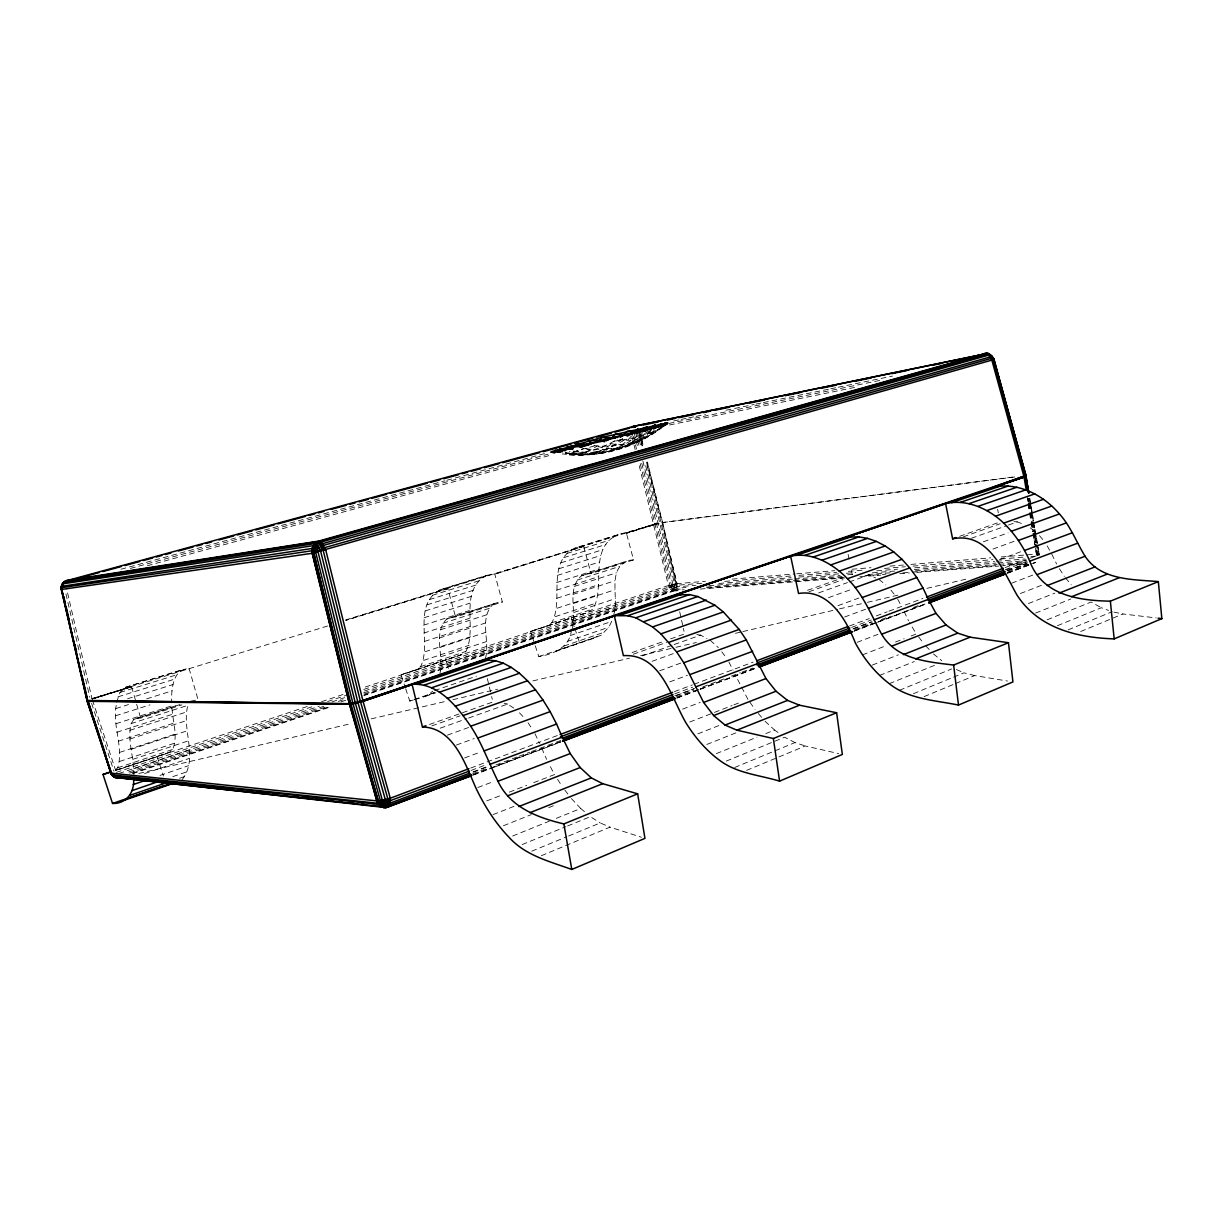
<?xml version="1.0" encoding="UTF-8"?>
<svg xmlns="http://www.w3.org/2000/svg" width="1223" height="1223" viewBox="0 0 1223 1223"><rect width="100%" height="100%" fill="white"/><g stroke="black" fill="none" stroke-linecap="round" stroke-linejoin="round"><path stroke-width="0.75" stroke-dasharray="5 3.75" d="M439.928 673.521C444.301 655.681 432.514 633.759 446.747 619.006L498.311 602.327L502.363 602.006L494.704 573.923L486.647 575.36L439.913 589.838C411.845 605.828 432.132 643.176 420.62 666.596L416.141 669.822L401.037 674.729L405.103 687.005M182.105 779.693C199.059 758.107 181.157 729.367 187.899 705.335L131.167 723.588C126.688 741.413 135.034 759.208 133.781 777.201M485.562 658.066C490.194 640.424 478.621 618.41 493.266 604.086L498.311 602.327M534.65 643.986L530.476 631.404L546.849 626.069L551.772 622.767C564.277 600.111 545.779 562.091 575.269 547.889L617.798 534.696L662.637 522.695L676.976 583.646L676.518 588.263L673.598 591.091L364.378 695.444M115.925 723.741L171.816 705.839C172.244 720.301 178.466 735.359 172.688 749.424L169.202 752.466L114.488 770.78L117.714 767.799C123.875 747.314 112.256 726.294 116.216 705.396M546.849 626.069L588.034 612.28L593.079 608.978C605.859 586.536 587.973 548.393 617.798 534.696M572.181 628.729C577.256 611.454 566.127 589.318 581.475 575.788L629.234 560.333L633.545 559.889L626.375 533.045L656.873 523.368L662.637 522.695M613.793 614.634C619.342 597.13 606.302 568.022 629.234 560.333M190.757 701.115L198.05 699.709L189.229 668.996C172.718 667.727 171.098 690.521 171.74 702.69M363.537 695.214L673.797 590.357L675.845 588.095L676.976 583.646L647.227 462.065M416.141 669.822L461.224 654.733L465.856 651.477C477.734 628.332 458.029 590.709 486.647 575.36M1037.807 554.799L1036.309 544.755L1037.93 554.906L1036.462 554.065L998.427 557.199M701.88 583.233L677.145 585.236L676.029 584.472L662.576 522.481L1015.732 476.71M364.469 690.995L669.684 588.446L674.958 585.435L644.888 462.493M116.613 702.216L119.961 692.478L125.403 687.341L182.67 669.577M535.246 645.775L538.823 656.552C552.872 654.412 568.527 647.777 571.172 632.153M364.423 693.961L671.565 590.464L675.065 587.82L676.976 583.646L705.503 581.292M555.334 651.599L601.074 635.303L608.809 627.231L611.683 621.437L570.178 635.578M131.167 723.588L133.796 719.384L178.65 704.845M363.521 692.937L670.571 589.593L674.347 587.193L676.976 583.646L668.431 585.557L363.17 687.754M363.735 689.436L668.95 587.071L675.86 583.83L646.279 462.218M642.885 461.01L673.185 585.389L675.845 588.095L676.992 586.811L696.009 585.282M631.251 436.168C614.573 456.5 586.046 456.255 562.244 453.916M642.564 432.713C632.52 445.034 617.263 451.165 601.838 453.213C590.801 456.271 580.222 449.59 569.398 451.684M650.957 430.741C631.282 452.067 599.423 454.834 572.242 450.997M414.826 699.541L424.993 696.544L432.866 691.163M641.754 463.242L671.534 585.343L674.928 589.364L683.367 588.936M674.958 585.435L676.976 583.646L668.95 587.071L668.431 585.557L638.834 464.098M660.863 427.27C642.442 442.13 619.465 450.614 596.105 453.84M654.427 430.083C645.637 439.821 631.817 441.809 619.495 439.286M622.599 438.583C607.036 452.403 586.566 457.891 565.959 454.421M650.33 430.572C635.838 444.087 615.49 453.916 595.8 445.569L576.568 450.859M648.664 430.909L629.707 443.918L611.714 451.042M585.19 448.658C609.666 451.929 636.663 447.159 655.681 430.603M659.258 429.304L651.11 434.761M673.124 588.217L674.041 588.92M662.912 426.858C648.144 438.461 629.417 448.505 610.094 443.338C595.998 450.156 580.298 454.375 564.552 453.504M638.054 435.694C623.317 446.334 604.544 456.638 586.245 448.719M673.705 586.367L676.518 588.263L686.027 587.514M1034.108 562.718L1032.823 563.467L1035.575 562.259M649.612 435.526C633.545 443.857 615.169 447.129 597.176 445.921C588.034 452.342 576.446 456.393 565.271 453.626L572.211 452.724L583.57 448.474M661.505 427.729L650.728 433.171L639.919 435.48M1034.306 563.1L1035.545 562.351M624.403 440.051C606.96 449.942 585.404 458.701 565.316 452.464C582.393 456.546 601.38 454.849 613.931 441.213L637.871 437.589L654.03 431.367M610.094 443.338L617.875 439.026M640.21 463.67L670.021 585.863L673.827 590.342L684.269 589.746M662.606 522.557L1015.763 476.832M655.345 523.811L626.375 533.045M671.84 589.043L673.827 590.342L675.753 589.517L674.928 589.364L675.845 588.095M618.028 440.983L622.828 438.981M674.423 584.334L671.351 584.793L672.405 587.178M541.346 855.703L610.032 827.145L641.464 837.251M746.596 770.383L805.33 745.969L838.642 753.597M924.068 696.621L953.741 684.299M955.484 683.565L974.685 675.585L1007.477 681.028M1080.719 631.511L1122.959 613.961L1156.301 617.951M531.776 851.177L566.876 836.7M568.634 835.982L600.218 822.941L610.032 827.145M734.656 767.478L794.965 742.59L805.33 745.969M913.443 693.701L951.784 677.878M953.527 677.16L963.984 672.849L974.685 675.585M1068.122 629.876L1112.074 611.729M522.145 844.558L565.882 826.672M567.64 825.953L590.388 816.658L600.218 822.941M726.279 761.088L784.646 737.224L794.965 742.59M899.455 690.292L951.662 668.935M1057.436 625.687L1101.373 607.724L1108.512 610.399M512.651 836.012L549.295 821.183M556.282 818.355L580.711 808.479L584.854 811.98M716.326 753.613L756.945 737.194M765.766 733.617L774.587 730.039L780.335 734.152M889.259 683.672L936.207 664.67M1047.133 619.801L1091.054 602.037L1101.373 607.724M503.463 825.724L531.332 814.594M548.745 807.623L553.973 805.544M706.818 744.471L736.796 732.485M879.566 675.432L914.33 661.536M1035.636 613.059L1070.767 599.025M493.022 814.625L515.647 805.712M697.905 733.846L720.821 724.811M872.32 665.083L898.385 654.809M1028.421 603.535L1054.792 593.14M486.723 800.912L502.378 794.828M509.334 792.122L526.716 785.365M533.671 782.659L554.539 774.556L548.913 763.947M689.787 721.998L712.703 713.101M714.461 712.413L732.088 705.564M733.846 704.876L739.135 702.828M862.475 654.886L886.813 645.423M895.496 642.044L904.194 638.666M911.15 635.975L916.363 633.942L909.316 622.354M1020.379 593.522L1043.25 584.64M477.78 787.536L493.832 781.39M682.602 709.141L700.229 702.384M857.124 642.335L877.992 634.34M1011.666 583.188L1032.793 575.1M473.821 774.419L561.204 741.428M677.114 697.645L698.516 689.558M700.305 688.885L755.585 668.003M855.458 630.288L925.016 604.009M1007.049 573.021L1032.013 563.604M473.714 774.679L561.25 741.612M677.359 697.752L698.792 689.65M700.58 688.977L755.952 668.064M854.189 630.946L875.637 622.843M877.411 622.171L925.643 603.963M1007.813 572.914L1029.246 564.812M473.102 775.153L492.762 767.723M494.551 767.05L560.684 742.055M676.854 698.165L698.302 690.062M700.091 689.39L757.282 667.773M853.792 631.313L927.065 603.612M1007.492 573.235L1028.94 565.118M471.13 770.414L487.213 764.375M674.79 693.854L692.646 687.127M851.651 627.368L871.296 619.969M1005.275 569.597L1026.708 561.54M472.98 771.912L487.258 766.531M674.744 695.902L694.389 688.503M853.287 628.637L871.143 621.911M1006.85 570.805L1026.479 563.406L1003.686 565.057M473.255 772.11L487.534 766.729M676.472 695.535L694.114 688.885M852.92 629.05L872.075 621.819M1007.676 570.728L1027.06 563.421M472.674 773.731L488.741 767.677M495.865 764.986L517.283 756.899M519.072 756.227L529.773 752.191M531.562 751.518L561.892 740.068M676.105 696.988L693.945 690.246M702.873 686.883L724.291 678.811M731.415 676.105L740.343 672.742M742.132 672.069L752.833 668.033M854.556 629.662L872.396 622.92M881.324 619.557L890.237 616.193M913.443 607.434L918.794 605.416M1008.012 571.753L1027.641 564.353M470.717 768.044L558.299 735.191M674.454 691.622L692.325 684.926M694.114 684.253L753.093 662.132M849.603 625.931L869.263 618.563M876.402 615.872L887.134 611.852M888.922 611.179L922.876 598.444M1005.092 567.61L1037.257 555.548L1035.361 544.327M464.618 757.924L480.67 751.962M669.745 681.868L687.402 675.31M844.604 617.019L865.532 609.268M999.512 559.584L1020.701 551.741M456.393 745.052L474.234 738.539M659.625 670.816L680.829 663.065M838 605.66L858.913 598.016M992.969 549.051L1015.931 540.658M447.45 735.13L468.806 727.41M652.088 661.307L675.004 653.036M828.475 597.665L852.874 588.859M983.384 541.789L1008.104 532.861M440.219 728.174L466.834 718.665M468.608 718.023L507.637 704.081L513.782 708.071M642.488 655.864L672.39 645.178M674.163 644.552L700.55 635.119L707.032 638.574M818.646 592.895L847.401 582.622M849.205 581.98L868.987 574.902L875.668 577.929M971.459 538.273L1006.743 525.661M1008.501 525.034L1017.322 521.869L1024.125 524.529M431.795 725.881L460.062 715.822M633.315 654.213L666.627 642.365M808.969 591.733L843.044 579.61M963.235 536.866L1000.231 523.719M429.487 724.459L492.9 701.956L491.615 696.56M632.123 652.547L663.615 641.372M670.617 638.88L684.605 633.911L683.382 628.377M807.501 590.312L843.304 577.592M959.658 536.301L998.35 522.573M179.582 778.271L184.902 776.437M434.608 690.567L476.343 676.212M563.956 646.08L605.247 631.878M405.684 688.748L409.751 701.039L434.669 692.447M538.823 656.552L596.396 637.443M429.197 694.542L434.608 692.677M559.905 649.489L601.074 635.303M424.993 696.544L435.785 692.814M172.84 776.62L187.088 771.728M567.411 641.402L608.809 627.231M160.014 775.413L188.617 765.659M144.559 773.563L189.412 758.367M128.705 771.958L323.774 706.313M338.236 701.436L345.452 699.006M129.562 773.104L328.299 706.13M340.942 701.88L346.354 700.045M132.191 773.242L331.005 706.191M132.925 773.548L331.83 706.42M115.604 770.245L169.202 752.466M401.037 674.729L461.224 654.733M530.476 631.404L588.034 612.28M307.172 706.497L115.696 770.597L92.153 699.128M321.618 701.666L343.296 694.404M116.307 772.416L313.164 706.39M327.611 701.543L345.681 695.49M118.86 773.517L319.325 706.16M331.968 701.91L344.611 697.66M133.659 768.747L189.473 749.989M440.754 665.541L486.525 650.162M573.358 620.978L615.077 606.96M132.787 759.361L188.77 740.71M440.769 656.782L486.632 641.509M573.694 612.509L615.505 598.582M117.714 767.799L172.688 749.424M420.62 666.596L465.856 651.477M551.772 622.767L593.079 608.978M119.533 761.47L174.751 743.125M423.678 660.389L469.082 645.301M555.288 616.652L596.717 602.893M119.732 752.359L175.179 734.09M425.023 651.752L470.565 636.74M557.046 608.244L598.613 594.546M131.197 749.286L187.333 730.773M439.944 647.471L485.913 632.306M573.159 603.535L615.047 589.715M118.295 741.23L173.911 723.099M424.519 641.418L470.182 626.528M556.878 598.276L598.551 584.686M129.837 739.089L186.141 720.714M439.424 638.024L485.5 622.981M572.945 594.424L614.94 580.726M129.821 730.33L186.324 712.031M440.433 629.769L486.662 614.802M574.336 586.413L616.438 572.777M442.925 623.271L489.292 608.351M577.241 580.054L619.465 566.463M116.827 732.256L172.581 714.247M423.724 633.117L469.479 618.349M556.343 590.281L598.078 576.797M423.571 625.198L469.433 610.506M556.48 582.622L598.307 569.215M133.796 719.384L180.087 704.54M446.747 619.006L493.266 604.086M581.475 575.788L623.822 562.198M137.542 718.023L140.676 718.13L181.906 704.891M451.639 617.294L455.598 617.019L502.363 602.006M586.78 573.954L590.999 573.541L633.545 559.889M115.573 715.807L149.94 704.876M424.075 617.753L470.045 603.138M557.291 575.406L599.209 562.076M654.045 524.545L626.421 533.259L655.467 524.315M115.803 708.591L128.507 704.57M146.653 698.853L172.046 690.827M425.222 610.919L471.314 596.381M558.773 568.771L600.799 555.502M93.942 698.578L131.595 686.791L92.092 698.96L131.534 686.638L136.15 702.506M127.544 698.792L173.055 684.513M427.01 604.835L473.225 590.327M560.914 562.825L603.031 549.601M327.611 625.993L92 698.623L66.439 587.942M583.692 546.375L494.749 574.137L583.692 546.375L575.269 547.889M119.961 692.478L176.8 674.79M432.392 595.295L478.881 580.833M567.029 553.408L609.36 540.245M118.004 696.82L174.644 679.132M429.411 599.591L475.762 585.114M563.681 557.673L605.905 544.48M125.403 687.341L186.309 668.828M439.913 589.838L491.187 574.29M580.008 546.742L622.645 533.518M345.62 619.939L653.984 524.254M92.092 698.96L131.564 686.715M92.046 698.792L131.534 686.638L128.843 686.653M92 698.623L131.534 686.638M409.751 701.039L413.145 700.03M121.016 569.245L444.943 480.792M446.792 480.287L548.011 452.648M130.418 568.45L548.026 454.192M147.356 565.745L551.955 454.803M138.856 773.456L350.726 723.695M371.181 718.879L445.524 701.421M452.953 699.678L497.562 689.206M532.876 680.905L629.509 658.203M640.669 655.589L674.118 647.731M675.983 647.288L696.422 642.488M735.451 633.315L741.031 632.016M742.881 631.572L837.679 609.314M839.528 608.871L865.548 602.756M867.413 602.327L900.862 594.47M926.881 588.355L967.775 578.754M1006.804 569.582L1029.109 564.338M1033.022 533.61L1036.462 554.065L1039.229 554.401L1034.536 526.425M673.705 420.957L679.315 419.81M681.18 419.413L686.791 418.266M688.656 417.884L694.267 416.737M696.147 416.355L705.488 414.444M726.065 410.225L754.102 404.477M755.967 404.094L761.577 402.933M763.458 402.55L828.888 389.143M830.753 388.761L836.364 387.599M838.244 387.217L892.454 376.103M668.966 423.433L882.18 379.971M669.547 424.962L854.755 387.431M675.815 584.09L674.485 584.09M603.596 452.877C592.161 454.513 580.176 456.362 569.001 452.296M444.331 588.813L447.74 588.492L455.598 617.019M732.134 579.106L794.904 573.939M796.8 573.786L834.85 570.652M851.972 569.245L870.99 567.686M890.008 566.111L903.323 565.026M910.936 564.399L990.813 557.826M724.704 581.384L791.281 575.972M798.894 575.36L836.945 572.272M848.349 571.355L865.471 569.964M884.489 568.42L905.417 566.723M913.031 566.111L992.923 559.63M1000.536 559.018L1023.361 557.153M1030.974 556.541L1036.676 556.083L1033.221 533.61M718.849 583.463L791.128 577.684M798.741 577.073L838.688 573.893M846.301 573.281L855.81 572.517M876.738 570.851L897.651 569.169M914.773 567.808L994.666 561.418M996.577 561.265L1025.103 558.987M708.851 585.725L792.55 579.121M794.446 578.968L840.109 575.376M847.707 574.779L853.425 574.321M872.442 572.823L895.267 571.019M914.284 569.521L996.072 563.069M997.983 562.932L1026.51 560.669M706.191 587.147L843.121 576.476M867.841 574.55L890.665 572.777M915.385 570.851L997.158 564.476M999.069 564.323L1027.595 562.091M707.093 587.988L792.642 581.368M794.553 581.231L842.081 577.546M864.89 575.788L885.804 574.168M902.926 572.853L910.524 572.257M912.419 572.119L996.088 565.653M677.389 590.801L672.589 590.969L668.95 587.071M700.198 589.043L844.65 577.944M859.861 576.767L880.774 575.162M899.776 573.694L909.285 572.976M916.883 572.379L998.61 566.096M1000.506 565.959L1027.121 563.91M594.256 453.932L579.992 453.718L568.802 451.975M1013.974 521.655L1017.322 521.869M1037.991 554.371L1038.862 554.921L1036.462 554.065L1037.058 555.777M593.874 445.569L597.176 445.921M1037.868 554.065L1039.305 554.936L1037.532 545.382M673.827 590.342L674.76 590.48M696.804 634.523L700.55 635.119M668.431 585.557L671.779 586M1113.893 612.111L1122.959 613.961M504.151 703.24L507.637 704.081M956.432 669.547L963.984 672.849M675.998 586.367L676.992 586.811L676.885 585.037M1030.255 527.877L1035.743 531.913M879.016 579.427L885.834 584.976M933.439 653.908L941.771 660.726M676.564 585.053L675.86 583.83M710.273 640.302L718.329 647.655M765.002 721.203L774.587 730.039M1037.654 555.227L1036.462 554.065L1037.394 555.548M925.735 645.866L929.587 649.887M519.469 712.81L524.652 718.283M571.401 798.573L580.711 808.479M1037.242 544.862L1039.29 554.906L1038.434 555.104L1037.486 549.509M758.306 713.498L763.886 719.919M1039.489 535.674L1045.405 542.569M1065.493 577.837L1071.21 584.823M890.955 590.174L895.725 596.136M564.812 790.043L570.3 797.151M918.672 636.969L923.304 643.023M721.753 651.721L725.942 657.408M749.974 702.277L755.05 709.478M528.015 722.762L532.158 728.984M1059.408 568.741L1064.346 576.43M557.566 779.296L561.602 785.609M747.941 699.403L735.466 675.249M1047.209 545.871L1049.93 550.824M897.728 599.178L901.794 606.914M728.862 661.918L733.036 670.25M1051.749 554.126L1056.626 564.017M904.164 611.561L908.582 620.81M534.986 733.708L539.526 743.355M541.743 748.155L546.605 759.33M571.294 617.753L574.244 626.604M574.825 628.377L579.534 642.534M445.661 659.793L448.52 668.431M156.987 756.395L163.439 775.994M91.603 703.332L113.999 771.27M136.64 704.234L140.676 718.13M583.738 546.513L590.999 573.541M642.243 445.799L638.482 431.215L642.151 445.814M646.478 462.187L662.576 522.481L647.41 462.049M639.614 431.031L643.283 445.631L640.516 434.685M637.107 431.505L641.219 447.908M635.563 431.857L639.675 448.26M633.957 432.269L638.085 448.658M633.331 436.336L636.541 449.101M631.955 436.764L635.165 449.529M487.35 678.566L491.187 694.756M65.935 593.919L89.814 697.293M679.698 611.745L682.969 626.528M848.089 554.325L849.221 559.813M851.498 570.774L852.263 574.413M997.616 509.242L998.335 512.865M1028.023 498.265L1028.681 501.98M1029.017 503.845L1030.316 511.29M1030.653 513.14L1031.967 520.585M1032.288 522.45L1033.924 531.745M1034.261 533.61L1035.896 542.905L1034.429 533.595M1029.842 498.464L1033.282 518.98M1030.332 502.454L1031.585 509.93M1031.891 511.795L1033.466 521.12M1033.771 522.985L1037.226 543.516M1029.43 498.296L1033.175 520.646M1033.496 522.511L1035.055 531.822M1035.377 533.687L1036.936 542.997M1029.644 502.806L1030.897 510.266M1031.218 512.147L1036.233 542.034M1028.482 498.25L1029.109 501.965M1029.43 503.83L1030.683 511.275M1030.989 513.125L1032.243 520.57M1032.548 522.435L1034.108 531.73M1027.519 497.593L1028.146 501.338M1028.451 503.203L1029.72 510.679M1030.026 512.544L1033.175 531.241M1033.481 533.121L1035.055 542.462M1028.023 503.876L1029.277 511.306M1029.598 513.171L1030.836 520.601M1031.157 522.466L1032.716 531.76M1027.626 498.265L1028.222 501.98M1028.512 503.845L1029.69 511.29M1029.98 513.14L1031.157 520.585M1031.463 522.45L1032.931 531.745M671.014 587.911L670.311 586.581L670.984 587.927M447.786 588.645L345.819 620.336L447.786 588.645"/><path stroke-width="1.5" d="M472.032 775.107L387.645 806.63C383.747 809.702 377.785 805.147 376.837 800.973L349.411 703.898L312.232 553.285L313.577 548.561L316.757 544.525L321.236 542.034L987.328 354.12L990.737 355.144L985.753 353.661L319.906 541.254L65.171 581.2L62.052 584.242L61.303 589.517L312.232 553.285L316.864 548.714L323.82 545.305L992.266 356.352C995.354 363.185 989.636 349.35 984.179 353.707L318.668 541.101L66.929 580.451L61.777 584.808L61.288 589.486L87.032 700.718L110.972 773.379L114.305 777.216L385.704 807.577L471.314 775.825M61.654 586.734L61.242 589.226L61.685 585.572L66.378 580.787L633.254 426.43L987.144 353.523L633.254 426.43L631.649 427.591M87.123 700.443L349.457 704.02L312.232 553.285L315.84 547.461L320.197 544.342L323.269 550.671L360.403 701.299L387.905 799.108L388.226 805.3L386.789 807.409L382.05 806.492L376.837 800.973L350.007 703.5L313.715 552.536L312.293 550.717L61.333 587.713L87.582 701.283L111.813 774.694L114.824 777.446L120.267 777.828L114.305 777.216L111.415 774.297L87.72 700.076M110.192 772.049L103.007 774.465L112.531 803.45C126.657 804.015 134.561 791.862 133.643 779.051M991.991 358.232L990.737 355.144M87.582 701.283L110.88 773.119L378.564 801.08L377.831 803.282L112.103 774.939L87.2 701.329L350.206 704.265L355.465 703.546L1025.256 476.649L1026.082 476.083L993.183 357.85L324.921 547.568L312.232 553.285L312.262 548.072L316.482 542.064L319.906 541.254L321.236 542.034L325.777 550.06L362.879 700.596L390.305 798.206L389.999 806.079L385.704 807.577M469.403 773.257L390.84 802.854L383.288 803.587L376.837 800.973L380.689 803.97L385.566 805.361L385.642 800.759L357.789 701.971L320.441 550.35L317.904 545.718M385.887 803.756L385.046 806.553L382.677 805.911L376.837 800.973M469.357 771.086L388.379 801.355L387.645 806.63L385.046 806.553M66.929 580.451L61.823 584.701L61.716 589.562L87.506 701.024L349.396 703.791L362.879 700.596L412.075 684.284C438.553 682.816 457.203 706.573 470.687 726.233C482.091 743.385 488.787 762.953 497.96 781.268C510.19 807.363 537.616 817.728 563.864 823.92L637.657 793.834L644.949 838.366L571.783 869.477C549.769 861.451 525.447 855.58 509.15 837.419C495.33 823.094 484.598 806.11 476.007 788.224C465.275 764.299 453.809 727.792 422.439 726.966L412.136 684.513L360.632 702.14M110.88 773.119C112.256 773.028 110.192 772.294 111.981 773.548L110.972 773.379L114.824 777.446L381.24 806.614L383.288 803.587L355.205 702.568L318.041 551.925L314.999 546.345L313.164 545.672L62.495 583.891L61.716 589.562L61.272 586.276M61.196 588.416L63.122 582.714L65.171 581.2M112.409 775.734L380.2 804.566L380.414 800.897L352.82 703.042L315.488 551.451M665.205 425.054L667.59 422.837L601.578 437.498L551.053 452.097L554.783 452.755M317.674 542.217L313.959 545.917L312.232 553.285L991.853 360.112C995.415 360.571 992.312 356.138 993.917 359.256L1025.914 475.319L993.351 487.442L1025.256 476.649L993.045 359.684L991.394 356.229L988.673 353.967M111.155 773.807L113.112 775.841L112.455 774.755M620.565 437.268L627.475 431.123L643.206 431.566L647.043 426.628C626.421 436.901 602.664 437.391 581.766 447.022L571.279 445.508L572.119 449.147L560.088 448.734L559.568 450.37L554.967 450.354L562.137 451.715M61.242 586.398L312.828 548.363L311.941 550.671L313.684 552.964L350.818 703.393L378.457 801.952M383.105 804.917L381.24 806.614L385.153 806.569M64.253 582.286L64.636 581.521M637.764 428.723L633.652 433.523M581.766 447.022L575.941 444.224L591.336 443.873L588.217 440.953L600.004 440.127L601.578 437.498L615.093 438.277M1026.265 490.117L1023.941 476.481L991.853 360.112L992.755 358.813L993.917 359.256L1024.996 473.362M61.945 588.63L61.303 589.517L61.303 588.599M314.907 546.482L313.959 545.917L312.262 548.072L315.32 551.542M650.33 430.572L654.978 424.916L644.674 430.741M632.994 427.408L635.853 426.552L632.367 426.827M324.921 547.568L322.964 549.524L313.684 552.964M662.851 426.384L667.498 423.265L664.456 425.543M657.852 426.919L661.169 423.708L653.434 428.616M649.933 429.716L654.978 424.916M390.305 798.206L378.564 801.08L388.195 800.194L390.305 798.206L468.944 768.701M665.251 424.855L667.59 422.837L662.056 426.246L665.419 423.005L658.448 427.331M315.962 547.354L317.98 551.221L320.625 551.313L316.833 544.449L315.61 543.838L313.164 545.672L313.959 545.917M661.918 426.368L665.052 424.259L602.893 441.106L551.053 452.097L554.493 452.586M664.41 425.344L667.498 423.265M645.27 431.23L649.321 429.013M606.012 440.922L612.31 437.513L615.337 434.073L627.812 435.098M385.688 801.829L383.212 801.982L385.352 799.888C384.435 803.97 390.061 799.078 388.425 803.511M627.17 436.183L631.725 433.783L632.413 434.96M320.197 544.342L988.826 355.067L992.296 356.367M318.958 542.981L317.628 542.232L314.601 543.624L63.672 582.362L62.633 585.771M653.785 428.784L660.359 425.787M634.554 426.292L633.697 426.674L635.089 426.903M1158.334 581.613L1110.362 601.166C1078.533 600.646 1042.195 595.219 1029.766 561.204C1023.59 547.002 1014.891 533.885 1003.701 523.123C988.643 508.585 966.155 498.678 945.593 503.647L952.61 538.808C988.016 531.776 1002.998 570.208 1016.863 594.882C1038.434 628.27 1076.622 637.58 1114.168 638.895L1161.85 618.624L1158.334 581.613C1132.636 579.289 1101.235 580.604 1085.061 556.251C1076.423 542.171 1070.675 526.318 1059.424 513.95C1043.418 495.177 1018.392 481.938 993.29 487.167L1025.103 475.976M836.624 712.734L773.364 738.524L736.903 730.177L725.056 725.071L713.651 715.547L703.607 702.445L683.779 662.759L676.671 651.951L660.909 633.881L652.562 626.94L635.777 617.798L627.659 615.735L614.328 615.689L623.378 655.65C660.879 653.403 671.075 697.691 686.256 723.359C695.856 738.539 707.796 752.435 722.747 762.541C739.716 773.685 760.553 775.351 779.571 781.145L842.341 754.453L836.624 712.734L799.552 705.197L787.536 700.397L776.024 691.224L765.965 678.551L746.29 639.919L739.181 629.417L723.328 611.913L714.905 605.232L697.874 596.534L689.589 594.623L675.952 594.791L790.654 556.22C811.384 551.588 833.184 563.711 847.463 578.739C863.255 594.286 871.235 615.154 881.63 634.217C896.52 659.61 927.493 661.811 953.619 665.052L1008.455 642.702L1012.934 681.93L958.496 705.075C934.922 700.198 908.872 699.403 889.259 683.672C875.102 672.803 863.866 658.616 855.381 643.008C846.087 619.297 828.43 588.706 798.558 593.476L790.654 556.22M321.42 546.161L322.52 548.332M529.911 812.714L602.725 783.683L637.657 793.834M736.903 730.177L799.552 705.197M915.63 658.907L970.114 637.183L1008.455 642.702M1071.531 596.748L1119.335 577.684M518.797 806.553L591.321 777.889L602.725 783.683M725.056 725.071L787.536 700.397M903.354 654.641L957.747 633.162L970.114 637.183M1059.026 593.155L1106.8 574.29M507.835 795.745L580.191 767.54L591.321 777.889M713.651 715.547L776.024 691.224M891.705 646.157L946.052 624.968L957.747 633.162M1047.285 585.527L1095.044 566.906M497.96 781.268L570.239 753.567L580.191 767.54M703.607 702.445L765.965 678.551M881.63 634.217L935.992 613.38L946.052 624.968M1037.257 574.565L1085.061 556.251M635.884 433.645L644.552 430.343M562.977 740.741L675.341 698.318M759.162 666.657L851.896 631.634M928.578 602.664L1005.26 573.709M470.136 776.024L387.981 807.073L384.175 806.66M564.812 740.267L673.781 699.097M759.529 666.718L852.416 631.618M929.22 602.603L1004.251 574.26M562.473 741.383L675.065 698.837M759.07 667.101L852.003 631.985M928.853 602.939L1005.703 573.908M560.455 736.827L673.002 694.526M756.961 662.958L849.863 628.026M928.456 598.475L1003.487 570.27M489.949 764.344L562.259 737.133L570.239 753.567M695.719 686.898L758.138 663.416M873.941 619.847L928.349 599.362L935.992 613.38M1029.766 561.204L1077.631 543.195M562.259 738.279L672.956 696.575M756.869 664.96L849.725 629.983M928.288 600.401L1005.061 571.477M470.886 774.404L390.596 804.703L385.566 805.361M563.681 739.395L674.316 697.66M758.184 666.015L850.979 631.007M929.495 601.38L1004.45 573.098M560.088 734.519L672.681 692.294M756.67 660.787L847.814 626.604M926.453 597.114L1003.303 568.282M484.216 750.876L556.587 724.031L562.259 737.133M690.169 674.5L752.649 651.324M868.559 608.335L923.044 588.125L928.349 599.362M1024.584 550.472L1072.51 532.708M477.75 738.081L550.151 711.618L556.587 724.031M683.779 662.759L746.29 639.919M862.276 597.512L916.807 577.577L923.044 588.125M1018.423 540.428L1066.395 522.894M470.687 726.233L543.058 700.137L550.151 711.618M676.671 651.951L739.181 629.417M855.198 587.59L909.744 567.915L916.807 577.577M1011.421 531.256L1059.424 513.95M463.165 715.531L535.475 689.787L543.058 700.137M668.996 642.274L731.476 620.03M847.463 578.739L902.008 559.324L909.744 567.915M1003.701 523.123L1051.734 506.032M422.439 726.966L425.971 725.713M952.61 538.808L956.126 537.554M455.353 706.175L527.541 680.783L535.475 689.787M660.909 633.881L723.328 611.913M839.238 571.141L893.768 551.97L902.008 559.324M995.446 516.198L1043.479 499.305M447.389 698.364L519.439 673.277L527.541 680.783M652.562 626.94L714.905 605.232M830.692 564.934L885.177 545.962L893.768 551.97M986.808 510.587L1034.826 493.878M129.913 795.347L165.395 783.148M112.531 803.45L164.585 785.518M127.33 798.573L171.495 783.347M124.18 800.27L173.467 783.27M439.439 692.172L511.29 667.391L519.439 673.277M644.139 621.544L706.374 600.08M821.978 560.18L876.402 541.407L885.177 545.962M977.941 506.383L1025.929 489.811M993.336 487.35L1024.064 477.031M431.643 687.739L503.295 663.187L511.29 667.391M635.777 617.798L697.874 596.534M813.28 557L867.611 538.38L876.402 541.407M969.029 503.631L1016.97 487.213M131.885 790.654L156.819 782.109M349.518 704.249L378.381 801.065L383.074 801.126M424.152 685.094L495.56 660.756L503.295 663.187M627.659 615.735L689.589 594.623M804.734 555.38L858.974 536.897L867.611 538.38M960.223 502.393L1008.119 486.066M133.185 784.555L143.917 780.901M362.879 700.596L1023.941 476.481M412.105 684.406L360.403 701.299M614.405 616.01L483.085 660.573L614.359 615.796M675.998 595.005L790.624 556.113M945.593 503.647L844.68 537.891L945.578 503.555M363.048 701.283L412.166 684.635M417.104 684.253L488.222 660.084L495.56 660.756M619.893 615.352L681.654 594.378M796.509 555.349L850.627 536.973L858.974 536.897M951.693 502.638L999.512 486.387M103.007 774.465L111.201 771.835M166.374 784.891L171.679 783.423L177.228 784.05M349.365 703.668L87.185 700.794L61.425 589.379M71.515 580.084L80.718 577.577M84.402 576.568L99.155 572.563M102.839 571.554L121.26 566.539M124.945 565.546L139.682 561.525M143.366 560.516L152.585 558.009M156.269 557.015L161.788 555.502M165.472 554.508L171.006 552.995M178.375 550.992L193.112 546.971M196.796 545.978L202.33 544.464M206.014 543.471L211.548 541.957M218.917 539.955L233.654 535.949M237.338 534.94L252.076 530.92M255.76 529.926L274.197 524.912M277.881 523.903L305.505 516.381M309.205 515.372L314.724 513.874M318.408 512.865L323.942 511.367M331.311 509.349L346.048 505.344M349.732 504.335L355.266 502.836M358.951 501.827L368.154 499.32M371.838 498.327L386.59 494.306M390.275 493.297L427.117 483.268M430.802 482.259L440.02 479.752M443.704 478.759L458.442 474.738M462.126 473.744L467.66 472.231M471.344 471.237L480.547 468.73M484.247 467.721L498.984 463.7M502.668 462.707L539.511 452.663M543.195 451.669L570.835 444.148M574.52 443.139L592.956 438.124M596.641 437.115L611.378 433.11M615.062 432.101L629.799 428.096M643.329 425.008L658.28 421.92M667.62 419.993L675.096 418.449M678.826 417.685L693.777 414.582M703.118 412.655L710.594 411.111M714.324 410.347L729.275 407.259M749.821 403.009L764.772 399.921M785.319 395.671L800.27 392.583M820.816 388.333L835.752 385.245M856.314 380.995L871.25 377.907M891.812 373.657L906.747 370.569M932.904 365.173L942.245 363.231M968.402 357.835L977.743 355.893M386.743 807.409L383.411 807.425L384.282 807.256M313.715 552.536L315.672 552.49M579.305 446.701L588.92 445.065M383.411 807.425L384.389 807.272M562.473 451.501L559.568 450.37L566.784 449.774M850.627 536.973L844.65 537.784M315.733 552.093L317.98 551.221M488.222 660.084L483.054 660.451M569.826 448.826L573.266 448.734M383.044 801.982L378.381 801.065M560.486 451.899L551.879 451.501L554.982 452.235M112.516 774.771L113.708 774.832M561.999 450.477L565.408 450.645M556.175 451.577L559.782 451.944M125.969 778.44L131.656 779.066M137.358 779.693L143.045 780.305M148.747 780.931L152.539 781.344M160.137 782.185L165.839 782.796M181.019 784.463L188.617 785.288M192.408 785.701L198.111 786.328M203.813 786.955L209.5 787.566M215.202 788.193L220.889 788.82M226.591 789.431L232.278 790.058M237.981 790.685L243.683 791.312M249.37 791.923L253.176 792.336M260.759 793.177L264.565 793.589M272.163 794.415L275.955 794.828M283.553 795.669L287.344 796.081M293.046 796.693L298.733 797.32M304.435 797.946L310.138 798.573M315.824 799.185L321.527 799.811M327.214 800.438L332.916 801.05M338.603 801.677L342.409 802.089M350.007 802.93L353.799 803.343M361.397 804.168L365.188 804.581M372.786 805.407L376.577 805.835M320.441 550.35L325.777 550.06M1158.15 618.181L1161.85 618.624M315.687 543.761L314.601 543.624L315.61 543.838M316.482 542.064L317.628 542.232M388.195 800.194L390.748 800.637M1025.914 475.319L1028.482 492.716M985.753 353.661L990.126 356.443L991.853 360.112M1025.669 475.946L1028.895 492.869M600.004 440.127L604.452 441.778M991.165 358.171L993.749 359.394L991.318 356.382L991.563 357.972M560.088 448.734L563.222 450.186M381.897 806.416C377.265 805.942 382.111 804.138 380.659 801.233M567.029 446.716L572.119 449.147M113.632 776.636L113.036 775.81M312.828 548.363L314.785 550.411M991.364 356.505L992.755 357.682M379.757 804.979L377.831 803.282L378.626 801.432M116.934 777.155L118.432 778.18L115.161 777.109M111.415 774.297L112.057 775.214M318.913 542.997L320.258 544.311M61.196 588.813L61.716 589.562M991.394 356.229L992.373 357.88M87.918 700.794L92.046 713.33M93.238 716.923L105.637 754.53M63.764 596.518L65.476 603.917M66.332 607.617L68.901 618.716M74.893 644.597L76.59 651.997M82.155 676.044L87.292 698.226M388.15 800.209L387.905 799.108L385.642 800.759L385.811 801.814M563.864 823.92L571.783 869.477M1025.944 476.328L1028.757 493.129M1025.256 476.649L1027.763 491.585M773.364 738.524L779.571 781.145M953.619 665.052L958.496 705.075M1110.362 601.166L1114.168 638.895M988.459 353.921L987.083 353.967L988.505 353.951M989.59 354.808L988.474 354.853L989.667 354.884"/></g></svg>
